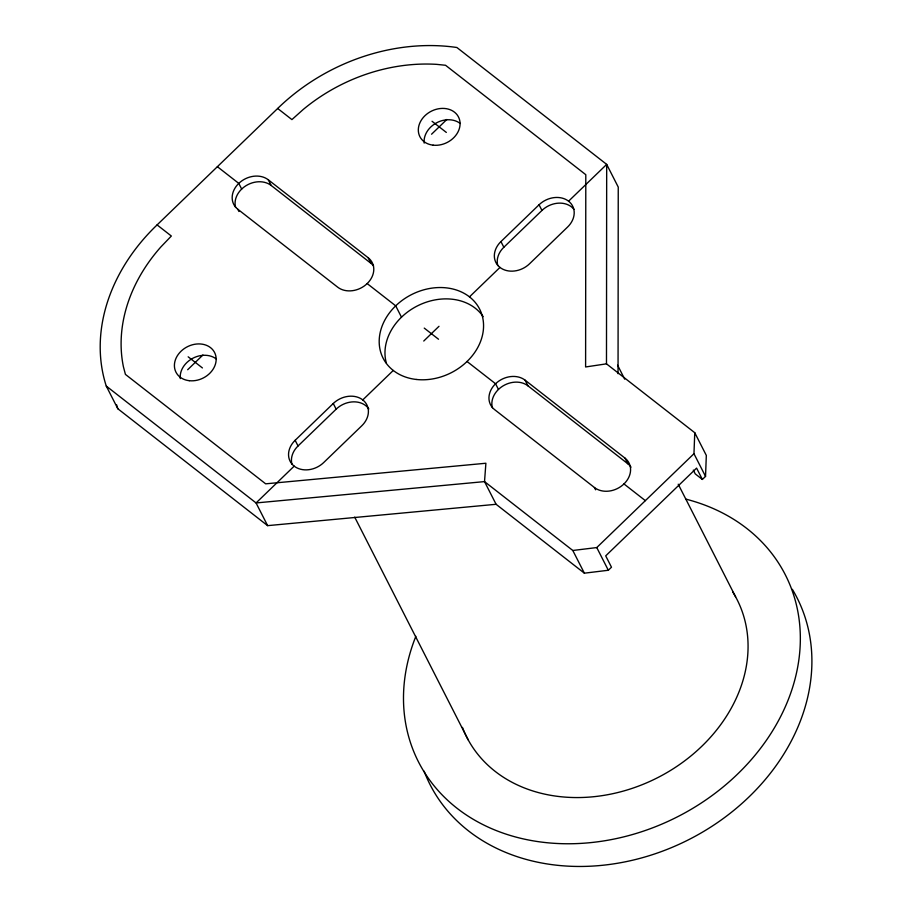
<?xml version="1.0" encoding="UTF-8"?>
<svg xmlns="http://www.w3.org/2000/svg" width="912" height="912" viewBox="0 0 912 912"><rect width="100%" height="100%" fill="white"/><g stroke="black" fill="none" stroke-linecap="round" stroke-linejoin="round"><path stroke-width="1.37" d="M606.48 363.842L606.685 164.388L456.889 47.504A184.144 148.975 -27 0 0 278.354 107.81L156.408 225.572A184.144 148.975 -27 0 0 106.271 386.072L117.83 408.758L267.626 525.643L496.094 504.29L584.375 573.181L608.327 570.262L611.485 567.218L605.705 555.864L696.586 468.107L702.377 479.45L705.535 476.406L706.321 455.419L694.762 432.721L606.48 363.842L585.607 366.966L585.8 174.705L445.546 65.276L436.609 64.353A162.461 131.431 -27 0 0 303.354 109.36L291.92 119.597L277.658 108.46M618.051 373.703L618.245 187.074L606.685 164.388L568.575 201.187A21.66 17.522 -27 0 0 539.06 204.778L500.95 241.577A21.66 17.522 -27 0 0 499.97 267.421L469.486 296.867M705.535 476.406L693.964 453.709L694.762 432.721M187.667 369.736L202.909 355.019M431.57 134.212L446.823 119.495M267.626 525.643L256.067 502.945L294.177 466.146A21.66 17.522 -27 0 1 295.157 440.291L333.268 403.492A21.66 17.522 -27 0 1 362.771 399.912L393.266 370.466M291.977 464.288A21.66 17.522 -27 0 1 298.042 445.968L336.152 409.169A21.66 17.522 -27 0 1 368.836 408.964M497.77 265.563A21.66 17.522 -27 0 1 503.846 247.243L541.956 210.444A21.66 17.522 -27 0 1 573.956 209.315M423.749 341.031L438.991 326.302M106.271 386.072L256.067 502.945L484.523 481.604L572.804 550.483L596.767 547.565L693.964 453.709M432.06 121.285L446.333 132.422M702.377 479.45L695.24 473.887L693.314 470.102M217.364 166.679L238.784 183.392A21.66 17.522 -27 0 1 268.288 179.801L368.152 257.72L371.047 263.397A21.66 17.522 -27 0 1 373.532 265.848M467.035 361.494L495.569 383.758A21.66 17.522 -27 0 1 525.084 380.167L624.948 458.086L627.832 463.763A21.66 17.522 -27 0 1 631.013 467.149M268.288 179.801L271.183 185.478L371.047 263.397M525.084 380.167L527.968 385.844L627.832 463.763M241.669 189.058L238.784 183.392A21.66 17.522 -27 0 0 237.804 209.247L337.668 287.166A21.66 17.522 -27 0 0 367.171 283.575L395.705 305.839L401.485 317.182M424.24 328.103L438.512 339.23M498.465 389.435L495.569 383.758A21.66 17.522 -27 0 0 494.589 409.613L594.453 487.532A21.66 17.522 -27 0 0 623.968 483.941L645.365 500.642M157.081 224.899L171.342 236.026L160.831 246.981A162.461 131.431 -27 0 0 123.416 366.772L125.423 374.399L265.666 483.827L485.891 463.25L484.523 481.604L496.094 504.29M188.157 356.809L202.43 367.946M539.06 204.778L541.956 210.444M617.606 365.222L624.697 379.153M678.22 484.204L735.619 596.847M500.95 241.577L503.846 247.243M594.453 487.532L595.616 489.801M596.767 547.565L608.327 570.262M572.804 550.483L584.375 573.181M237.804 209.247L238.955 211.516M333.268 403.492L336.152 409.169M354.711 517.138L468.209 739.894M295.157 440.291L298.042 445.968M117.83 408.758A184.144 148.975 -27 0 1 116.656 404.894M235.604 207.377A21.66 17.522 -27 0 1 246.103 185.638A21.66 17.522 -27 0 1 271.183 185.478M492.389 407.744A21.66 17.522 -27 0 1 502.9 386.004A21.66 17.522 -27 0 1 527.968 385.844M624.948 458.086A21.66 17.522 -27 0 1 623.968 483.941M386.323 362.965A54.161 43.822 -27 0 1 418.79 305.224A54.161 43.822 -27 0 1 483.2 316.669M368.152 257.72A21.66 17.522 -27 0 1 367.171 283.575M180.291 378.628A21.66 17.522 -27 0 1 192.466 358.45A21.66 17.522 -27 0 1 216.315 358.997M362.771 399.912A21.66 17.522 -27 0 1 361.802 425.756L323.692 462.555A21.66 17.522 -27 0 1 294.177 466.146M424.194 143.104A21.66 17.522 -27 0 1 436.369 122.926A21.66 17.522 -27 0 1 460.218 123.473M499.97 267.421A21.66 17.522 -27 0 0 529.484 263.842L567.595 227.031A21.66 17.522 -27 0 0 568.575 201.187M732.838 592.093A151.643 122.687 -27 0 1 656.401 778.301A151.643 122.687 -27 0 1 462.441 727.4M685.904 499.138A205.895 166.565 -27 0 1 783.921 709.821A205.895 166.565 -27 0 1 527.911 839.872A205.895 166.565 -27 0 1 415.849 636.325M792.346 589.323A205.895 166.565 -27 0 1 686.269 840.898A205.895 166.565 -27 0 1 424.114 771.199M416.203 379.449A54.161 43.822 -27 0 0 482.209 315.712A54.161 43.822 -27 0 0 395.705 305.839A54.161 43.822 -27 0 0 416.203 379.449M189.229 380.692A21.66 17.522 -27 0 0 215.631 355.19A21.66 17.522 -27 0 0 181.021 351.245A21.66 17.522 -27 0 0 189.229 380.692M433.132 145.168A21.66 17.522 -27 0 0 459.534 119.666A21.66 17.522 -27 0 0 424.935 115.721A21.66 17.522 -27 0 0 433.132 145.168"/></g></svg>
